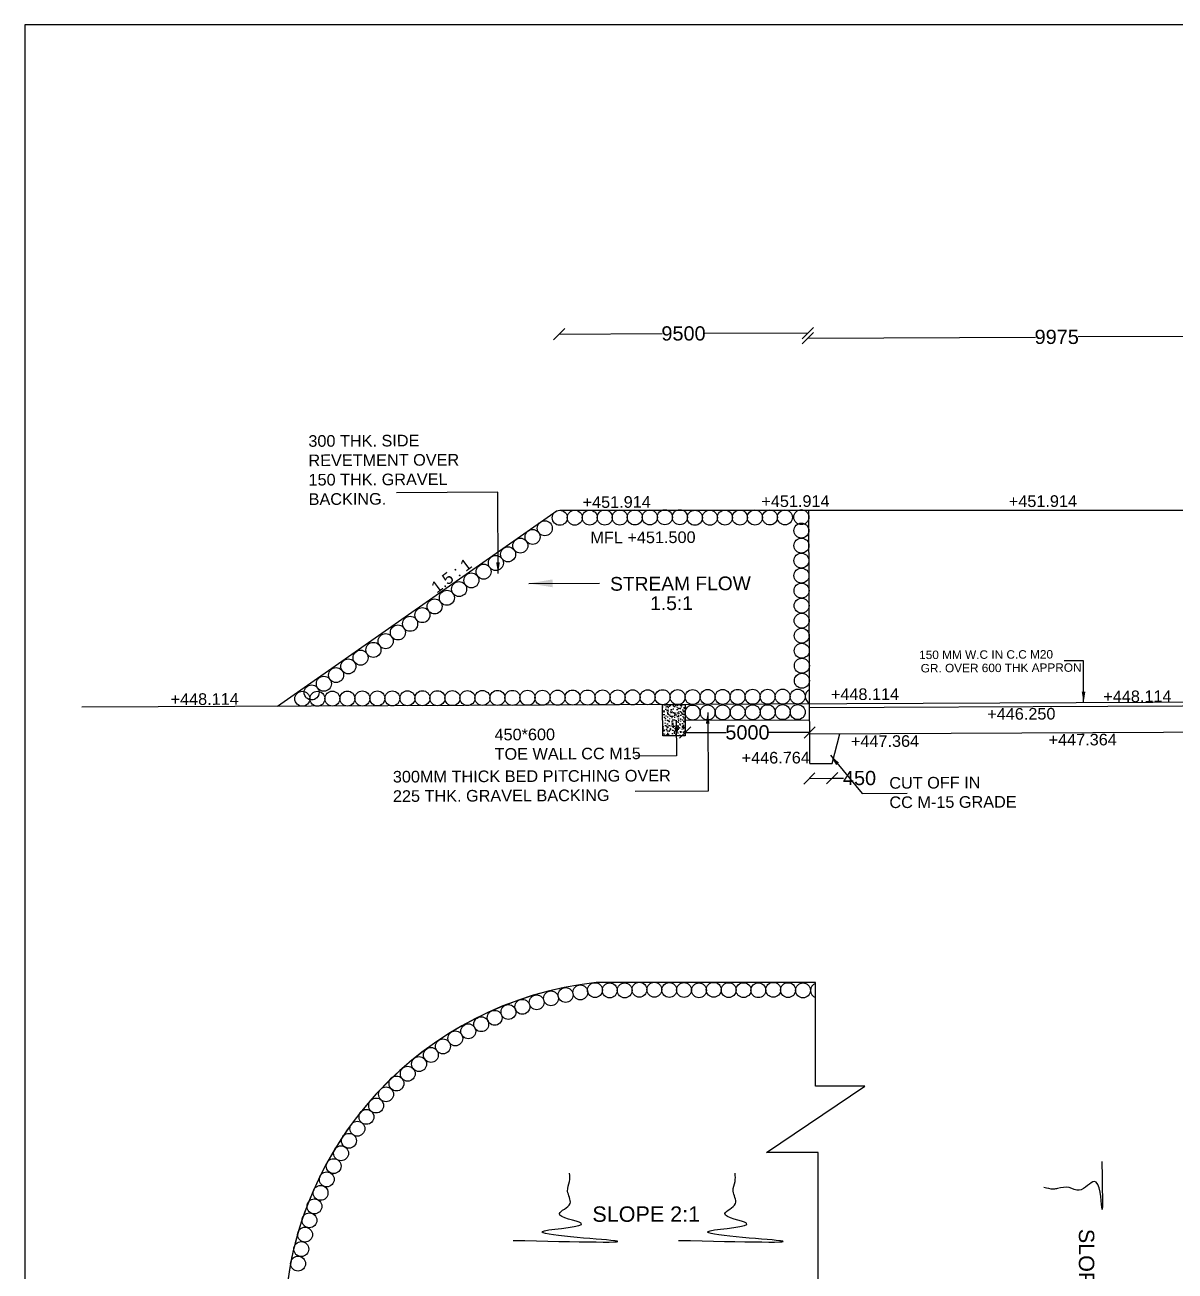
# Model space of a CAD drawing. Header units: millimetres. Extents: x 5124 to 6568637, y 2311 to 91879094.
# Drawn here: x 3702629 to 3712327, y 45945734 to 45956239 of the extents above; entities that cross this region are included whole.
import ezdxf

# ---------------------------------------------------------------- set-up
doc = ezdxf.new("R2010")
doc.units = ezdxf.units.MM
doc.header["$MEASUREMENT"] = 0
for name, color, linetype in [('DIMENSION', 7, 'Continuous'), ('DRAWING', 7, 'Continuous'), ('TEXT', 7, 'Continuous')]:
    doc.layers.add(name, color=color, linetype=linetype)
doc.styles.get("Standard").update_dxf_attribs({"font": 'arial.ttf', "height": 110})
doc.dimstyles.get("Standard").update_dxf_attribs({"dimtxt": 200, "dimasz": 110, "dimexe": 0.18, "dimexo": 0.0625, "dimgap": 0.09, "dimtad": 0, "dimtih": 1, "dimtoh": 1, "dimdec": 0, "dimzin": 0, "dimdsep": 46, "dimtxsty": 'Standard', "dimblk": 'OBLIQUE', "dimcen": 0.09, "dimse1": 1, "dimse2": 1, "dimadec": 0, "dimazin": 0, "dimtfac": 1, "dimtdec": 0, "dimtofl": 0, "dimtmove": 0, "dimatfit": 3, "dimfxl": 1, "dimtolj": 1, "dimtzin": 0, "dimarcsym": 0})

# ---------------------------------------------------------------- blocks, each defined once
blk = doc.blocks.new('_Oblique')
at = {"color": 0, "linetype": 'ByBlock', "lineweight": -2}
blk.add_line((-0.5, -0.5), (0.5, 0.5), dxfattribs=at)
blk = doc.blocks.new('*D90')
at = {"layer": 'Defpoints', "color": 0, "linetype": 'Continuous', "transparency": 16777216}
for p in [(3709231, 45953642), (3709238, 45952157), (3707140, 45952148)]:
    blk.add_point(p, dxfattribs=at)
at = {"layer": 'DIMENSION', "color": 0, "linetype": 'Continuous', "lineweight": -2, "transparency": 16777216}
for p, q in [((3707133, 45953633), (3708003, 45953637)), ((3709231, 45953642), (3708361, 45953638))]:
    blk.add_line(p, q, dxfattribs=at)
at = {"layer": 'DIMENSION', "color": 0, "linetype": 'Continuous', "lineweight": -2, "transparency": 16777216, "xscale": 95, "yscale": 95, "zscale": 95}
for p, rotation in [((3707133, 45953633), 180.2507638112558), ((3709231, 45953642), 0.2507638112557612)]:
    blk.add_blockref('_Oblique', p, dxfattribs=dict(at, rotation=rotation))
at = {"layer": 'DIMENSION', "color": 0, "linetype": 'Continuous', "transparency": 16777216, "insert": (3708182, 45953638), "char_height": 120, "attachment_point": 5}
blk.add_mtext('\\A1;9500', dxfattribs=at)
blk = doc.blocks.new('*D82')
at = {"layer": 'Defpoints', "color": 0, "linetype": 'Continuous', "transparency": 16777216}
for p in [(3709231, 45953601), (3713426, 45953618), (3713433, 45952135)]:
    blk.add_point(p, dxfattribs=at)
at = {"layer": 'DIMENSION', "color": 0, "linetype": 'Continuous', "lineweight": -2, "transparency": 16777216}
for p, q in [((3709231, 45953599), (3711149, 45953608)), ((3713426, 45953618), (3711509, 45953609))]:
    blk.add_line(p, q, dxfattribs=at)
at = {"layer": 'DIMENSION', "color": 0, "linetype": 'Continuous', "lineweight": -2, "transparency": 16777216, "xscale": 95, "yscale": 95, "zscale": 95}
for p, rotation in [((3709231, 45953599), 180.2507638112558), ((3713426, 45953618), 0.2507638112557612)]:
    blk.add_blockref('_Oblique', p, dxfattribs=dict(at, rotation=rotation))
at = {"layer": 'DIMENSION', "color": 0, "linetype": 'Continuous', "transparency": 16777216, "insert": (3711329, 45953609), "char_height": 120, "attachment_point": 5}
blk.add_mtext('\\A1;9975', dxfattribs=at)
blk = doc.blocks.new('*D98')
at = {"layer": 'Defpoints', "color": 0, "linetype": 'Continuous', "transparency": 16777216}
for p in [(3709242, 45950012), (3709435, 45950013), (3709436, 45949889)]:
    blk.add_point(p, dxfattribs=at)
at = {"layer": 'DIMENSION', "color": 0, "linetype": 'Continuous', "lineweight": -2, "transparency": 16777216}
for p, q in [((3709243, 45949888), (3709436, 45949889)), ((3709436, 45949889), (3709531, 45949890))]:
    blk.add_line(p, q, dxfattribs=at)
at = {"layer": 'DIMENSION', "color": 0, "linetype": 'Continuous', "lineweight": -2, "transparency": 16777216, "xscale": 95, "yscale": 95, "zscale": 95}
for p, rotation in [((3709243, 45949888), 180.2507638112558), ((3709436, 45949889), 0.2507638112557612)]:
    blk.add_blockref('_Oblique', p, dxfattribs=dict(at, rotation=rotation))
at = {"layer": 'DIMENSION', "color": 0, "linetype": 'Continuous', "transparency": 16777216, "insert": (3709666, 45949890), "char_height": 120, "attachment_point": 5}
blk.add_mtext('\\A1;450', dxfattribs=at)
blk = doc.blocks.new('*D121')
at = {"layer": 'Defpoints', "color": 0, "linetype": 'Continuous', "transparency": 16777216}
for p in [(3708197, 45950290), (3709246, 45950294), (3709246, 45950275)]:
    blk.add_point(p, dxfattribs=at)
at = {"layer": 'DIMENSION', "color": 0, "linetype": 'Continuous', "lineweight": -2, "transparency": 16777216}
for p, q in [((3708197, 45950275), (3708542, 45950275)), ((3709246, 45950275), (3708900, 45950275))]:
    blk.add_line(p, q, dxfattribs=at)
at = {"layer": 'DIMENSION', "color": 0, "linetype": 'Continuous', "lineweight": -2, "transparency": 16777216, "xscale": 95, "yscale": 95, "zscale": 95, "rotation": 180}
blk.add_blockref('_Oblique', (3708197, 45950275), dxfattribs=at)
at = {"layer": 'DIMENSION', "color": 0, "linetype": 'Continuous', "lineweight": -2, "transparency": 16777216, "xscale": 95, "yscale": 95, "zscale": 95}
blk.add_blockref('_Oblique', (3709246, 45950275), dxfattribs=at)
at = {"layer": 'DIMENSION', "color": 0, "linetype": 'Continuous', "transparency": 16777216, "insert": (3708721, 45950275), "char_height": 120, "attachment_point": 5}
blk.add_mtext('\\A1;5000', dxfattribs=at)

msp = doc.modelspace()

# ---------------------------------------------------------------- hatches: boundary and pattern name
at = {"layer": 'DRAWING', "linetype": 'Continuous'}
h = msp.add_hatch(dxfattribs=at)
h.set_pattern_fill('AR-CONC', color=256, scale=89.124301, angle=0.25076, style=0)
h.set_pattern_definition([(50.2507638, (690774.77, 4982748.26), (639.491774, -53.129085), [66.843226, -735.275482]), (355.2507638, (690774.8, 4982748.26), (-126.594009, 669.838339), [53.47458, -588.220385]), (100.7021638, (690828.06, 4982743.8), (512.898241, 616.708849), [56.807999, -624.888005]), (46.4349638, (690774, 4982926.5), (951.807644, -143.353318), [100.264838, -1102.913222]), (96.8863638, (690853.3, 4982914.6), (829.20393, 871.813218), [85.212, -937.331858]), (351.4349638, (690774, 4982926.5), (829.20325, 871.813866), [80.21187, -882.330578]), (21.2507638, (690863.3, 4982882.33), (533.5546166, -356.499509), [66.843226, -735.275482]), (326.2507638, (690863.3, 4982882.3), (214.022455, 647.227805), [53.47458, -588.220385]), (71.7021638, (690907.8, 4982852.6), (747.577292, 290.727711), [56.807999, -624.888005]), (37.7507638, (690774.77, 4982748.26), (9.53878, 296.7339094), [0, -581.090441, 0, -597.1328153, 0, -590.4484927]), (7.7507638, (690774.77, 4982748.26), (232.9181784, 352.5394559), [0, -340.454829, 0, -567.721796, 0, -225.0388595]), (327.7507638, (690576.03, 4982747.39), (475.8489357, -18.019425), [0, -222.810752, 0, -695.169546, 0, -922.4365132]), (317.7507638, (690486.9, 4982747), (519.3651433, 91.491816), [0, -289.6539776, 0, -461.663878, 0, -655.063611])])
h.paths.add_polyline_path([(3708195.6, 45950509.8), (3708005.7, 45950508.9), (3708006.9, 45950245.6), (3708196.7, 45950246.4)])
h = msp.add_hatch(dxfattribs=at)
h.set_pattern_fill('AR-CONC', color=256, scale=8.91243, angle=0.25076, style=0)
h.set_pattern_definition([(50.25076379, (690774.773, 4982748.257), (63.94917742, -5.31290853), [6.68432256, -73.52754815]), (355.25076379, (690774.77, 4982748.257), (-12.65940095, 66.98383388), [5.34745805, -58.82203852]), (100.70216379, (690780.1, 4982747.814), (51.28982413, 61.67088486), [5.68079987, -62.48880049]), (46.43496379, (690774.695, 4982766.08), (95.18076441, -14.3353318), [10.02648384, -110.29132223]), (96.88636379, (690782.63, 4982764.89), (82.92039304, 87.1813218), [8.52120007, -93.73318576]), (351.43496379, (690774.7, 4982766.08), (82.92032499, 87.18138657), [8.02118707, -88.23305778]), (21.25076379, (690783.627, 4982761.664), (53.35546166, -35.64995092), [6.68432256, -73.52754815]), (326.25076379, (690783.63, 4982761.664), (21.40224552, 64.72278054), [5.34745805, -58.82203852]), (71.70216379, (690788.073, 4982758.693), (74.75772923, 29.0727711), [5.68079987, -62.48880049]), (37.750763785, (690774.773, 4982748.257), (0.953877997, 29.673390938), [0, -58.109044116, 0, -59.71328153, 0, -59.044849274]), (7.750763785, (690774.773, 4982748.257), (23.291817843, 35.253945586), [0, -34.045482902, 0, -56.772179604, 0, -22.50388595]), (327.750763785, (690754.899, 4982748.17), (47.584893569, -1.801942495), [0, -22.281075198, 0, -69.516954617, 0, -92.24365132]), (317.75076379, (690745.986, 4982748.13), (51.936514326, 9.149181595), [0, -28.965397757, 0, -46.16638781, 0, -65.50636108])])
h.paths.add_polyline_path([(3708006.9, 45950245.6), (3708196.7, 45950246.4), (3708195.6, 45950509.8), (3708005.7, 45950508.9)])

# ---------------------------------------------------------------- linework, layer by layer
for points in [[(3749514, 45956239.3), (3702628.7, 45956239.3), (3702628.7, 45930924.2), (3749514, 45930924.2)], [(3708005.7, 45950508.9), (3708195.6, 45950509.8), (3708196.7, 45950246.4), (3708006.9, 45950245.6)]]:
    msp.add_lwpolyline(points, close=True, dxfattribs=at)
for points in [[(3707116.6, 45952144.1), (3704757.6, 45950494.7)], [(3707138.7, 45952148.1), (3713828.5, 45952148.1)], [(3709247.2, 45950012.1), (3709237.9, 45952148.1)], [(3734713.4, 45950625.8), (3703109.8, 45950487.5)], [(3731883.3, 45950582.7), (3709245.1, 45950483.6)], [(3708196.2, 45950378.1), (3709245.6, 45950382.7)], [(3709246.1, 45950263), (3713421.3, 45950284)], [(3709247.2, 45950012.1), (3709435.3, 45950013), (3709498.8, 45950264.3)], [(3709317.2, 45944926.5), (3709317.2, 45946732.9), (3708881.5, 45946732.9), (3709709.7, 45947293.6), (3709294.8, 45947293.6), (3709294.8, 45948166.5), (3707446.1, 45948166.5)]]:
    msp.add_lwpolyline(points, dxfattribs=at)
for centre, radius in [((3707644.9, 45952087), 63.3), ((3707771.5, 45952087.6), 63.3), ((3707898, 45952088.1), 63.3), ((3708024.6, 45952088.7), 63.3), ((3708151.1, 45952089.3), 63.3), ((3708783.9, 45952087), 63.3), ((3708910.5, 45952087.6), 63.3), ((3709037, 45952088.1), 63.3), ((3709175.4, 45952089.9), 63.3), ((3707012.6, 45951996.2), 63.3), ((3707138.7, 45952084.8), 63.3), ((3707265.2, 45952085.4), 63.3), ((3707391.8, 45952085.9), 63.3), ((3707518.4, 45952086.5), 63.3), ((3708277.7, 45952084.8), 63.3), ((3708404.2, 45952085.4), 63.3), ((3708530.8, 45952085.9), 63.3), ((3708657.3, 45952086.5), 63.3), ((3706909.3, 45951923), 63.3), ((3709176, 45951976.6), 63.3), ((3706702.9, 45951776.6), 63.3), ((3706806.1, 45951849.8), 63.3), ((3709176.5, 45951850), 63.3), ((3706599.6, 45951703.4), 63.3), ((3709176, 45951723.5), 63.3), ((3706496.4, 45951630.2), 63.3), ((3709176.5, 45951596.9), 63.3), ((3706290, 45951483.7), 63.3), ((3706393.2, 45951556.9), 63.3), ((3709177.1, 45951470.4), 63.3), ((3706186.7, 45951410.5), 63.3), ((3705980.3, 45951264.1), 63.3), ((3706083.5, 45951337.3), 63.3), ((3709177.7, 45951343.8), 63.3), ((3705877, 45951190.9), 63.3), ((3709178.2, 45951217.3), 63.3), ((3705670.6, 45951044.5), 63.3), ((3705773.8, 45951117.7), 63.3), ((3709178.8, 45951090.7), 63.3), ((3705567.3, 45950971.2), 63.3), ((3709179.3, 45950964.1), 63.3), ((3705355.8, 45950832.1), 63.3), ((3705459, 45950905.3), 63.3), ((3709179.9, 45950837.6), 63.3), ((3705252.6, 45950758.9), 63.3), ((3705149.3, 45950685.7), 63.3), ((3709180.4, 45950711), 63.3), ((3704968.1, 45950558.9), 63.3), ((3705046.1, 45950612.4), 63.3), ((3705094.7, 45950559.5), 63.3), ((3705221.3, 45950560), 63.3), ((3705347.8, 45950560.6), 63.3), ((3705474.4, 45950561.1), 63.3), ((3705600.9, 45950561.7), 63.3), ((3705727.5, 45950562.2), 63.3), ((3705854, 45950562.8), 63.3), ((3705980.6, 45950563.3), 63.3), ((3706107.1, 45950563.9), 63.3), ((3706233.7, 45950564.4), 63.3), ((3706360.3, 45950565), 63.3), ((3706486.8, 45950565.6), 63.3), ((3706613.4, 45950566.1), 63.3), ((3706739.9, 45950566.7), 63.3), ((3706866.5, 45950567.2), 63.3), ((3706993, 45950567.8), 63.3), ((3707119.6, 45950568.3), 63.3), ((3707246.1, 45950568.9), 63.3), ((3707372.7, 45950569.4), 63.3), ((3707499.3, 45950570), 63.3), ((3707625.8, 45950570.5), 63.3), ((3707752.4, 45950571.1), 63.3), ((3707878.9, 45950571.6), 63.3), ((3708005.5, 45950572.2), 63.3), ((3708132, 45950572.8), 63.3), ((3708258.6, 45950573.3), 63.3), ((3708385.1, 45950573.9), 63.3), ((3708511.7, 45950574.4), 63.3), ((3708638.2, 45950575), 63.3), ((3708764.8, 45950575.5), 63.3), ((3708891.4, 45950576.1), 63.3), ((3709017.9, 45950576.6), 63.3), ((3709144.5, 45950577.2), 63.3), ((3708259.2, 45950442.7), 63.3), ((3708385.7, 45950443.3), 63.3), ((3708512.3, 45950443.9), 63.3), ((3708638.8, 45950444.4), 63.3), ((3708765.4, 45950445), 63.3), ((3708891.9, 45950445.5), 63.3), ((3709018.5, 45950446.1), 63.3), ((3709145, 45950446.6), 63.3), ((3707435.1, 45948102.9), 62.7), ((3707560.5, 45948100.2), 62.7), ((3707685.8, 45948100.2), 62.7), ((3707810.6, 45948106.2), 62.7), ((3707936, 45948106.2), 62.7), ((3708061.4, 45948103.5), 62.7), ((3708186.7, 45948103.5), 62.7), ((3708312.2, 45948100.8), 62.7), ((3708437.1, 45948105.5), 62.7), ((3708562.5, 45948102.8), 62.7), ((3708687.9, 45948102.8), 62.7), ((3708813.3, 45948102), 62.7), ((3708938.4, 45948105.6), 62.7), ((3709063.8, 45948102.9), 62.7), ((3709189.2, 45948100.2), 62.7), ((3706943.8, 45947999.5), 62.7), ((3707064.6, 45948033.4), 62.7), ((3707187.7, 45948061.9), 62.7), ((3707312.1, 45948083.6), 62.7), ((3706706.2, 45947918.4), 62.7), ((3706823.5, 45947962.1), 62.7), ((3706476.2, 45947815.6), 62.7), ((3706590, 45947869.3), 62.7), ((3706257.8, 45947695.9), 62.7), ((3706366.9, 45947756), 62.7), ((3706153.3, 45947628.2), 62.7), ((3705952.5, 45947479.2), 62.7), ((3706051.7, 45947556.4), 62.7), ((3705857.3, 45947398), 62.7), ((3705761.5, 45947315.7), 62.7), ((3705674, 45947224.6), 62.7), ((3705590, 45947130.1), 62.7), ((3705508.8, 45947034.3), 62.7), ((3705432.3, 45946934.5), 62.7), ((3705360.6, 45946832.8), 62.7), ((3705294.4, 45946727.7), 62.7), ((3705231.9, 45946619.3), 62.7), ((3705174.1, 45946507.4), 62.7), ((3705121.5, 45946393.8), 62.7), ((3705070.1, 45946279.5), 62.7), ((3705028.1, 45946161.9), 62.7), ((3704991, 45946041.8), 62.7), ((3704958.8, 45945919.8), 62.7), ((3704932.1, 45945797.5), 62.7)]:
    msp.add_circle(centre, radius, dxfattribs=at)
for centre, radius, start, end in [((3709271, 45950577.7), 63.3, 114.80113, 245.7004), ((3707766.4, 45945231.8), 2952.2, 96.22831, 261.08885), ((3709314.7, 45948100.2), 62.7, 108.45582, 251.54418), ((3707766.4, 45945231.8), 2952.2, 98.91115, 180)]:
    msp.add_arc(centre, radius, start, end, dxfattribs=at)
msp.add_spline([(3711709.3, 45946658.8), (3711709.3, 45946272), (3711646.4, 45946490.6), (3711518.2, 45946415.2), (3711435.2, 45946437.8), (3711334.6, 45946430.3), (3711301.9, 45946425.3), (3711221.5, 45946440.3)], degree=3, dxfattribs=at)
at = {"layer": 'DRAWING'}
for points in [[(3706744.7, 45945993.2), (3707568.2, 45945993.2), (3707011.2, 45946074.2), (3707318.2, 45946138.7), (3707136.2, 45946219.2), (3707225.2, 45946304.2), (3707204.7, 45946408.7), (3707221.2, 45946489.7), (3707221.2, 45946558.7)], [(3708140.2, 45945993.2), (3708963.7, 45945993.2), (3708406.7, 45946074.2), (3708713.7, 45946138.7), (3708531.7, 45946219.2), (3708620.7, 45946304.2), (3708600.2, 45946408.7), (3708616.7, 45946489.7), (3708616.7, 45946558.7)]]:
    msp.add_spline(points, degree=3, dxfattribs=at)

# ---------------------------------------------------------------- texts
at = {"layer": 'DRAWING', "linetype": 'Continuous', "insert": (3709917.1, 45949898.6), "char_height": 98.037, "width": 1066.612, "attachment_point": 1, "rotation": 0.25076}
msp.add_mtext('CUT OFF IN \\PCC M-15 GRADE', dxfattribs=at)
at = {"layer": 'TEXT'}
for s, height, rotation, p in [('STREAM FLOW', 115.862, 0.25076, (3707563.2, 45951469.5)), ('1.5:1', 115.86, 0.25076, (3707901.2, 45951305.9)), ('SLOPE 2:1', 130, 270, (3711515.6, 45946090.6))]:
    msp.add_text(s, height=height, rotation=rotation, dxfattribs=at).set_placement(p)
at = {"layer": 'TEXT', "linetype": 'Continuous'}
for s, p in [('150 MM W.C IN C.C M20', (3710169, 45950893.3)), ('GR. OVER 600 THK APPRON', (3710182.4, 45950780.9))]:
    msp.add_text(s, height=71.299, rotation=0.25076, dxfattribs=at).set_placement(p)
at = {"layer": 'TEXT'}
msp.add_text('SLOPE 2:1', height=130, dxfattribs=at).set_placement((3707413.6, 45946149.8))
at = {"layer": 'TEXT', "linetype": 'Continuous', "attachment_point": 1}
for s, insert, char_height, width, rotation in [('300 THK. SIDE \\PREVETMENT OVER \\P150 THK. GRAVEL \\PBACKING.', (3705018.6, 45952780.9), 98.037, 1764.013, 0.25076), ('+451.914', (3707330.8, 45952265.2), 98.04, 569.807, 0.25076), ('+451.914', (3708838.2, 45952272.6), 98.04, 569.807, 0.25076), ('+451.914', (3710924.7, 45952272.6), 98.04, 569.807, 0.25076), ('MFL +451.500', (3707396.6, 45951966.5), 98.037, 1022.953, 0.25076), ('1.5 : 1', (3706042.6, 45951522.6), 98.04, 569.807, 36.79185), ('+448.114', (3703856.6, 45950604.2), 98.04, 569.807, 0.25076), ('+448.114', (3709424.4, 45950645.3), 98.04, 569.807, 0.25076), ('+448.114', (3711721.6, 45950627.2), 98.04, 569.807, 0.25076), ('+446.250', (3710742.9, 45950479.5), 98.04, 569.807, 0.25076), ('450*600\\PTOE WALL CC M15', (3706588.2, 45950305.9), 98.037, 1228.379, 0.25076), ('+447.364', (3711260.1, 45950262.1), 98.04, 569.807, 0.25076), ('+447.364', (3709593.3, 45950249.4), 98.04, 569.807, 0.25076), ('+446.764', (3708671.9, 45950109.9), 98.04, 569.807, 0.25076), ('300MM THICK BED PITCHING OVER\\P225 THK. GRAVEL BACKING', (3705731, 45949950.7), 98.037, 2453.182, 0.25076)]:
    msp.add_mtext(s, dxfattribs=dict(at, insert=insert, char_height=char_height, width=width, rotation=rotation))

# ---------------------------------------------------------------- dimensions: what is measured, and where the dimension line sits
at = {"layer": 'DIMENSION', "linetype": 'Continuous'}
for base, p1, p2, text, picture, middle in [((3709231.3, 45953642.3), (3707139.9, 45952148.1), (3709237.8, 45952157.3), '9500', '*D90', (3708182.4, 45953637.7)), ((3713426.1, 45953617.7), (3709231.5, 45953601.3), (3713432.6, 45952134.7), '9975', '*D82', (3711328.8, 45953608.6)), ((3709435.8, 45949889.3), (3709242.1, 45950012.3), (3709435.3, 45950013), '450', '*D98', (3709665.7, 45949889.7))]:
    dim = msp.add_linear_dim(base=base, p1=p1, p2=p2, angle=0.25076, text=text, dimstyle='Standard', override={"dimasz": 95, "dimarcsym": 1}, dxfattribs=at)
    dim.commit()
    dim.dimension.update_dxf_attribs({"geometry": picture, "text_midpoint": middle})
dim = msp.add_linear_dim(base=(3709246, 45950275), p1=(3708196.5, 45950289.7), p2=(3709246, 45950294.3), text='5000', dimstyle='Standard', override={"dimasz": 95, "dimarcsym": 1}, dxfattribs=at)
dim.commit()
dim.dimension.update_dxf_attribs({"geometry": '*D121', "text_midpoint": (3708721.3, 45950275)})

# ---------------------------------------------------------------- leaders
at = {"layer": 'DRAWING', "linetype": 'Continuous'}
for points in [[(3706618.2, 45951614.9), (3706615.2, 45952300), (3705760.9, 45952296.3)], [(3711555.5, 45950524.5), (3711554, 45950878.3), (3711393.1, 45950877.6)], [(3708385.7, 45950443.3), (3708388.6, 45949781.1), (3707773.7, 45949778.4)], [(3708121.3, 45950379.3), (3708122.6, 45950076.7), (3707777.7, 45950075.2)], [(3709420.2, 45950082.9), (3709687.7, 45949760.5), (3710068.3, 45949762.2)]]:
    msp.add_leader(points, dimstyle='Standard', override={"dimasz": 95, "dimgap": 0.09, "dimtad": 0, "dimarcsym": 1}, dxfattribs=at)
at = {"layer": 'DRAWING'}
msp.add_leader([(3706877.4, 45951531.4), (3707474.1, 45951533.1)], dimstyle='Standard', override={"dimasz": 200, "dimgap": 0.09, "dimtad": 0, "dimarcsym": 1}, dxfattribs=at)

doc.saveas('drawing.dxf')
